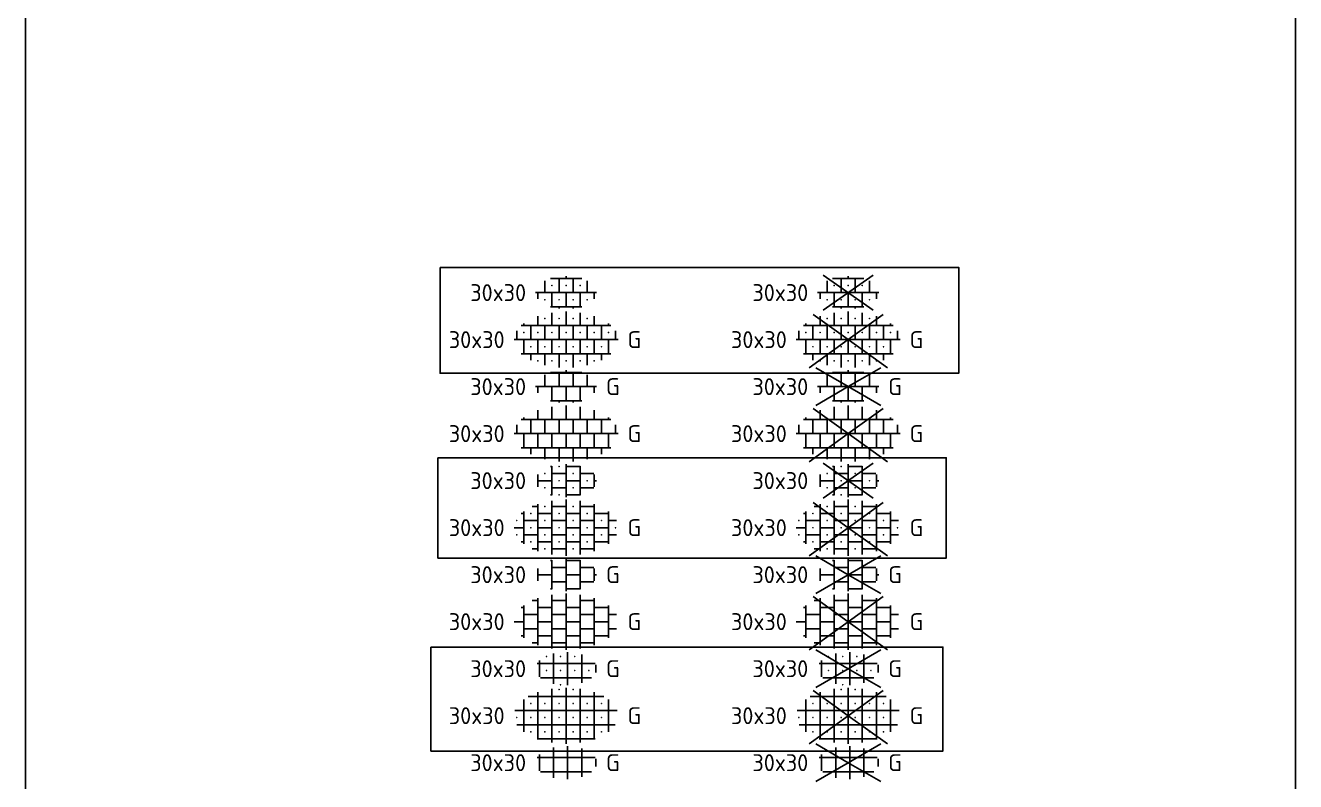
# Model space of a CAD drawing. Header units: metres. Extents: x -77 to 448, y 4806 to 5239.
# Drawn here: x 81.16 to 108.17, y 4987.78 to 5003.87 of the extents above; entities that cross this region are included whole.
import ezdxf
from ezdxf.enums import TextEntityAlignment as Align

# ---------------------------------------------------------------- set-up
doc = ezdxf.new("R2010")
doc.units = ezdxf.units.M
doc.layers.add('V-WE-VH-OPENVERHARDING_STRAATBAKSTEEN-S', color=90, linetype='Continuous', lineweight=25)
doc.styles.add('NLCS-ISO', font='NLCS-ISO.ttf')

# ---------------------------------------------------------------- blocks, each defined once
blk = doc.blocks.new('SVH-TEGEL_300X300_DUN_BLOK_KL-SO')
for p, q in [((-1.33, -1.6), (-1.33, 1.6)), ((0.17, -1.75), (0.17, 1.75)), ((1.67, -1.5), (1.67, 1.5)), ((-3.09, 0.54), (3.09, 0.54)), ((-2.83, -0.86), (-2.83, 0.86)), ((3.17, -0.4), (3.17, 0.4)), ((-2.71, -0.96), (2.71, -0.96))]:
    blk.add_line(p, q)
at = {"style": 'NLCS-ISO'}
blk.add_attdef('FORMAAT', text='', height=1.8, dxfattribs=at).set_placement((-4.25, 0), align=Align.MIDDLE_RIGHT)
blk.add_attdef('KLEUR', text='', height=1.8, dxfattribs=at).set_placement((4.25, 0), align=Align.MIDDLE_LEFT)
at = {"style": 'NLCS-ISO', "flags": 1}
blk.add_attdef('FUNCTIE', text='', height=1.8, dxfattribs=at).set_placement((0, -2.75), align=Align.TOP_CENTER)
blk = doc.blocks.new('SVH-TEGEL_300X300_DUN_BLOK_STIP-SO')
for p, q in [((-1.5, -2.86), (-1.5, 2.86)), ((-0.72, 2.79), (-0.78, 2.79)), ((-0.75, 2.76), (-0.75, 2.81)), ((0, -2.98), (0, 2.98)), ((0.78, 2.79), (0.72, 2.79)), ((0.75, 2.76), (0.75, 2.81)), ((1.5, -2.86), (1.5, 2.86)), ((-4.5, -1.73), (-4.5, 1.73)), ((-4.03, 2.04), (4.03, 2.04)), ((-3, -2.5), (-3, 2.5)), ((3, -2.5), (3, 2.5)), ((4.5, -1.73), (4.5, 1.73)), ((-5.43, 0.54), (5.43, 0.54)), ((-3.72, 1.29), (-3.78, 1.29)), ((-3.75, 1.26), (-3.75, 1.31)), ((-2.22, 1.29), (-2.28, 1.29)), ((-2.25, 1.26), (-2.25, 1.31)), ((-0.72, 1.29), (-0.78, 1.29)), ((-0.75, 1.26), (-0.75, 1.31)), ((0.78, 1.29), (0.72, 1.29)), ((0.75, 1.26), (0.75, 1.31)), ((2.28, 1.29), (2.22, 1.29)), ((2.25, 1.26), (2.25, 1.31)), ((3.78, 1.29), (3.72, 1.29)), ((3.75, 1.26), (3.75, 1.31)), ((-5.22, -0.21), (-5.28, -0.21)), ((-5.25, -0.24), (-5.25, -0.19)), ((-5.23, -0.96), (5.23, -0.96)), ((-3.72, -0.21), (-3.78, -0.21)), ((-3.75, -0.24), (-3.75, -0.19)), ((-2.22, -0.21), (-2.28, -0.21)), ((-2.25, -0.24), (-2.25, -0.19)), ((-0.72, -0.21), (-0.78, -0.21)), ((-0.75, -0.24), (-0.75, -0.19)), ((0.78, -0.21), (0.72, -0.21)), ((0.75, -0.24), (0.75, -0.19)), ((2.28, -0.21), (2.22, -0.21)), ((2.25, -0.24), (2.25, -0.19)), ((3.78, -0.21), (3.72, -0.21)), ((3.75, -0.24), (3.75, -0.19)), ((-3.72, -1.71), (-3.78, -1.71)), ((-3.75, -1.74), (-3.75, -1.69)), ((-3.09, -2.46), (3.09, -2.46)), ((-2.22, -1.71), (-2.28, -1.71)), ((-2.25, -1.74), (-2.25, -1.69)), ((-0.72, -1.71), (-0.78, -1.71)), ((-0.75, -1.74), (-0.75, -1.69)), ((0.78, -1.71), (0.72, -1.71)), ((0.75, -1.74), (0.75, -1.69)), ((2.28, -1.71), (2.22, -1.71)), ((2.25, -1.74), (2.25, -1.69)), ((3.78, -1.71), (3.72, -1.71)), ((3.75, -1.74), (3.75, -1.69))]:
    blk.add_line(p, q)
at = {"style": 'NLCS-ISO'}
blk.add_attdef('FORMAAT', text='', height=1.8, dxfattribs=at).set_placement((-6.53, 0), align=Align.MIDDLE_RIGHT)
blk.add_attdef('KLEUR', text='', height=1.8, dxfattribs=at).set_placement((6.53, 0), align=Align.MIDDLE_LEFT)
at = {"style": 'NLCS-ISO', "flags": 1}
blk.add_attdef('FUNCTIE', text='', height=1.8, dxfattribs=at).set_placement((0, -3.98), align=Align.TOP_CENTER)
blk = doc.blocks.new('SVH-TEGEL_300X300_DUN_BLOK_STIP_KL-SO')
for p, q in [((-1.33, -1.6), (-1.33, 1.6)), ((0.17, -1.75), (0.17, 1.75)), ((1.67, -1.5), (1.67, 1.5)), ((-3.09, 0.54), (3.09, 0.54)), ((-2.83, -0.86), (-2.83, 0.86)), ((-2.06, 1.29), (-2.11, 1.29)), ((-2.08, 1.26), (-2.08, 1.31)), ((-0.56, 1.29), (-0.61, 1.29)), ((-0.58, 1.26), (-0.58, 1.31)), ((0.94, 1.29), (0.89, 1.29)), ((0.92, 1.26), (0.92, 1.31)), ((3.17, -0.4), (3.17, 0.4)), ((-2.71, -0.96), (2.71, -0.96)), ((-2.06, -0.21), (-2.11, -0.21)), ((-2.08, -0.24), (-2.08, -0.19)), ((-0.56, -0.21), (-0.61, -0.21)), ((-0.58, -0.24), (-0.58, -0.19)), ((0.94, -0.21), (0.89, -0.21)), ((0.92, -0.24), (0.92, -0.19)), ((2.44, -0.21), (2.39, -0.21)), ((2.42, -0.24), (2.42, -0.19)), ((-0.56, -1.71), (-0.61, -1.71)), ((-0.58, -1.72), (-0.58, -1.69))]:
    blk.add_line(p, q)
at = {"style": 'NLCS-ISO'}
blk.add_attdef('FORMAAT', text='', height=1.8, dxfattribs=at).set_placement((-4.25, 0), align=Align.MIDDLE_RIGHT)
blk.add_attdef('KLEUR', text='', height=1.8, dxfattribs=at).set_placement((4.25, 0), align=Align.MIDDLE_LEFT)
at = {"style": 'NLCS-ISO', "flags": 1}
blk.add_attdef('FUNCTIE', text='', height=1.8, dxfattribs=at).set_placement((0, -2.75), align=Align.TOP_CENTER)
blk = doc.blocks.new('SVH-TEGEL_300X300_DUN_HALFST-SO')
for p, q in [((-1.5, -2.86), (-1.5, 2.86)), ((0, -2.98), (0, 2.98)), ((1.5, -2.86), (1.5, 2.86)), ((-4.77, 1.5), (-4.5, 1.5)), ((-4.5, -1.73), (-4.5, 1.73)), ((-3.61, 2.25), (-3, 2.25)), ((-3, -2.5), (-3, 2.5)), ((-3, 1.5), (-1.5, 1.5)), ((-1.5, 2.25), (0, 2.25)), ((0, 1.5), (1.5, 1.5)), ((1.5, 2.25), (3, 2.25)), ((3, -2.5), (3, 2.5)), ((3, 1.5), (4.5, 1.5)), ((4.5, -1.73), (4.5, 1.73)), ((-5.53, 0), (-4.5, 0)), ((-4.5, 0.75), (-3, 0.75)), ((-3, 0), (-1.5, 0)), ((-1.5, 0.75), (0, 0.75)), ((0, 0), (1.5, 0)), ((1.5, 0.75), (3, 0.75)), ((3, 0), (4.5, 0)), ((4.5, 0.75), (5.35, 0.75)), ((-4.5, -0.75), (-3, -0.75)), ((-1.5, -0.75), (0, -0.75)), ((1.5, -0.75), (3, -0.75)), ((4.5, -0.75), (5.35, -0.75)), ((-4.77, -1.5), (-4.5, -1.5)), ((-3.61, -2.25), (-3, -2.25)), ((-3, -1.5), (-1.5, -1.5)), ((-1.5, -2.25), (0, -2.25)), ((0, -1.5), (1.5, -1.5)), ((1.5, -2.25), (3, -2.25)), ((3, -1.5), (4.5, -1.5))]:
    blk.add_line(p, q)
at = {"style": 'NLCS-ISO'}
blk.add_attdef('FORMAAT', text='', height=1.8, dxfattribs=at).set_placement((-6.53, 0), align=Align.MIDDLE_RIGHT)
blk.add_attdef('KLEUR', text='', height=1.8, dxfattribs=at).set_placement((6.53, 0), align=Align.MIDDLE_LEFT)
at = {"style": 'NLCS-ISO', "flags": 1}
blk.add_attdef('FUNCTIE', text='', height=1.8, dxfattribs=at).set_placement((0, -3.98), align=Align.TOP_CENTER)
blk = doc.blocks.new('SVH-TEGEL_300X300_DUN_HALFST_KL-SO')
for p, q in [((-1.67, 1.5), (-1.5, 1.5)), ((-1.5, -1.55), (-1.5, 1.55)), ((0, -1.75), (0, 1.75)), ((0, 1.5), (1.5, 1.5)), ((1.5, -1.55), (1.5, 1.55)), ((-3, -0.67), (-3, 0.67)), ((-3, 0), (-1.5, 0)), ((-1.5, 0.75), (0, 0.75)), ((0, 0), (1.5, 0)), ((1.5, 0.75), (2.94, 0.75)), ((3, -0.67), (3, 0.67)), ((3, 0), (3.25, 0)), ((-1.5, -0.75), (0, -0.75)), ((1.5, -0.75), (2.94, -0.75)), ((-1.67, -1.5), (-1.5, -1.5)), ((0, -1.5), (1.5, -1.5))]:
    blk.add_line(p, q)
at = {"style": 'NLCS-ISO'}
blk.add_attdef('FORMAAT', text='', height=1.8, dxfattribs=at).set_placement((-4.25, 0), align=Align.MIDDLE_RIGHT)
blk.add_attdef('KLEUR', text='', height=1.8, dxfattribs=at).set_placement((4.25, 0), align=Align.MIDDLE_LEFT)
at = {"style": 'NLCS-ISO', "flags": 1}
blk.add_attdef('FUNCTIE', text='', height=1.8, dxfattribs=at).set_placement((0, -2.75), align=Align.TOP_CENTER)
blk = doc.blocks.new('SVH-TEGEL_300X300_DUN_HALFST_STIP-SO')
for p, q in [((-1.5, -2.86), (-1.5, 2.86)), ((0, -2.98), (0, 2.98)), ((1.5, -2.86), (1.5, 2.86)), ((-4.77, 1.5), (-4.5, 1.5)), ((-4.5, -1.73), (-4.5, 1.73)), ((-3.72, 1.5), (-3.78, 1.5)), ((-3.75, 1.47), (-3.75, 1.53)), ((-3.61, 2.25), (-3, 2.25)), ((-3, -2.5), (-3, 2.5)), ((-3, 1.5), (-1.5, 1.5)), ((-2.22, 2.25), (-2.28, 2.25)), ((-2.25, 2.22), (-2.25, 2.28)), ((-1.5, 2.25), (0, 2.25)), ((-0.72, 1.5), (-0.78, 1.5)), ((-0.75, 1.47), (-0.75, 1.53)), ((0, 1.5), (1.5, 1.5)), ((0.78, 2.25), (0.72, 2.25)), ((0.75, 2.22), (0.75, 2.28)), ((1.5, 2.25), (3, 2.25)), ((2.28, 1.5), (2.22, 1.5)), ((2.25, 1.47), (2.25, 1.53)), ((3, -2.5), (3, 2.5)), ((3, 1.5), (4.5, 1.5)), ((4.5, -1.73), (4.5, 1.73)), ((-5.53, 0), (-4.5, 0)), ((-5.22, 0.75), (-5.28, 0.75)), ((-5.25, 0.72), (-5.25, 0.78)), ((-4.5, 0.75), (-3, 0.75)), ((-3.75, -0.03), (-3.75, 0.03)), ((-3, 0), (-1.5, 0)), ((-2.22, 0.75), (-2.28, 0.75)), ((-2.25, 0.72), (-2.25, 0.78)), ((-1.5, 0.75), (0, 0.75)), ((-0.75, -0.03), (-0.75, 0.03)), ((0, 0), (1.5, 0)), ((0.78, 0.75), (0.72, 0.75)), ((0.75, 0.72), (0.75, 0.78)), ((1.5, 0.75), (3, 0.75)), ((2.25, -0.03), (2.25, 0.03)), ((3, 0), (4.5, 0)), ((3.78, 0.75), (3.72, 0.75)), ((3.75, 0.72), (3.75, 0.78)), ((4.5, 0.75), (5.35, 0.75)), ((5.25, -0.03), (5.25, 0.03)), ((-5.22, -0.75), (-5.28, -0.75)), ((-5.25, -0.78), (-5.25, -0.72)), ((-4.5, -0.75), (-3, -0.75)), ((-3.72, 0), (-3.78, 0)), ((-2.22, -0.75), (-2.28, -0.75)), ((-2.25, -0.78), (-2.25, -0.72)), ((-1.5, -0.75), (0, -0.75)), ((-0.72, 0), (-0.78, 0)), ((0.78, -0.75), (0.72, -0.75)), ((0.75, -0.78), (0.75, -0.72)), ((1.5, -0.75), (3, -0.75)), ((2.28, 0), (2.22, 0)), ((3.78, -0.75), (3.72, -0.75)), ((3.75, -0.78), (3.75, -0.72)), ((4.5, -0.75), (5.35, -0.75)), ((5.28, 0), (5.22, 0)), ((-4.77, -1.5), (-4.5, -1.5)), ((-3.72, -1.5), (-3.78, -1.5)), ((-3.75, -1.53), (-3.75, -1.47)), ((-3.61, -2.25), (-3, -2.25)), ((-3, -1.5), (-1.5, -1.5)), ((-2.22, -2.25), (-2.28, -2.25)), ((-2.25, -2.28), (-2.25, -2.22)), ((-1.5, -2.25), (0, -2.25)), ((-0.72, -1.5), (-0.78, -1.5)), ((-0.75, -1.53), (-0.75, -1.47)), ((0, -1.5), (1.5, -1.5)), ((0.78, -2.25), (0.72, -2.25)), ((0.75, -2.28), (0.75, -2.22)), ((1.5, -2.25), (3, -2.25)), ((2.28, -1.5), (2.22, -1.5)), ((2.25, -1.53), (2.25, -1.47)), ((3, -1.5), (4.5, -1.5))]:
    blk.add_line(p, q)
at = {"style": 'NLCS-ISO'}
blk.add_attdef('FORMAAT', text='', height=1.8, dxfattribs=at).set_placement((-6.53, 0), align=Align.MIDDLE_RIGHT)
blk.add_attdef('KLEUR', text='', height=1.8, dxfattribs=at).set_placement((6.53, 0), align=Align.MIDDLE_LEFT)
at = {"style": 'NLCS-ISO', "flags": 1}
blk.add_attdef('FUNCTIE', text='', height=1.8, dxfattribs=at).set_placement((0, -3.98), align=Align.TOP_CENTER)
blk = doc.blocks.new('SVH-TEGEL_300X300_DUN_HALFST_STIP_KL-SO')
for p, q in [((-1.67, 1.5), (-1.5, 1.5)), ((-1.5, -1.55), (-1.5, 1.55)), ((-0.72, 1.5), (-0.78, 1.5)), ((-0.75, 1.47), (-0.75, 1.53)), ((0, -1.75), (0, 1.75)), ((0, 1.5), (1.5, 1.5)), ((1.5, -1.55), (1.5, 1.55)), ((-3, -0.67), (-3, 0.67)), ((-3, 0), (-1.5, 0)), ((-2.22, 0.75), (-2.28, 0.75)), ((-2.25, 0.72), (-2.25, 0.78)), ((-1.5, 0.75), (0, 0.75)), ((-0.75, -0.03), (-0.75, 0.03)), ((0, 0), (1.5, 0)), ((0.78, 0.75), (0.72, 0.75)), ((0.75, 0.72), (0.75, 0.78)), ((1.5, 0.75), (2.94, 0.75)), ((2.25, -0.03), (2.25, 0.03)), ((3, -0.67), (3, 0.67)), ((3, 0), (3.25, 0)), ((-2.22, -0.75), (-2.28, -0.75)), ((-2.25, -0.78), (-2.25, -0.72)), ((-1.5, -0.75), (0, -0.75)), ((-0.72, 0), (-0.78, 0)), ((0.78, -0.75), (0.72, -0.75)), ((0.75, -0.78), (0.75, -0.72)), ((1.5, -0.75), (2.94, -0.75)), ((2.28, 0), (2.22, 0)), ((-1.67, -1.5), (-1.5, -1.5)), ((-0.72, -1.5), (-0.78, -1.5)), ((-0.75, -1.53), (-0.75, -1.47)), ((0, -1.5), (1.5, -1.5))]:
    blk.add_line(p, q)
at = {"style": 'NLCS-ISO'}
blk.add_attdef('FORMAAT', text='', height=1.8, dxfattribs=at).set_placement((-4.25, 0), align=Align.MIDDLE_RIGHT)
blk.add_attdef('KLEUR', text='', height=1.8, dxfattribs=at).set_placement((4.25, 0), align=Align.MIDDLE_LEFT)
at = {"style": 'NLCS-ISO', "flags": 1}
blk.add_attdef('FUNCTIE', text='', height=1.8, dxfattribs=at).set_placement((0, -2.75), align=Align.TOP_CENTER)
blk = doc.blocks.new('SVH-TEGEL_300X300_DUN_LINT-SO')
for p, q in [((-1.5, 2.86), (-1.5, 1.5)), ((0, 2.98), (0, 1.5)), ((1.5, 2.86), (1.5, 1.5)), ((-4.77, 1.5), (4.77, 1.5)), ((-4.5, 1.73), (-4.5, 1.5)), ((-3.75, 1.5), (-3.75, 0)), ((-3, 2.5), (-3, 1.5)), ((-2.25, 1.5), (-2.25, 0)), ((-0.75, 1.5), (-0.75, 0)), ((0.75, 1.5), (0.75, 0)), ((2.25, 1.5), (2.25, 0)), ((3, 2.5), (3, 1.5)), ((3.75, 1.5), (3.75, 0)), ((4.5, 1.73), (4.5, 1.5)), ((-5.25, 0.93), (-5.25, 0)), ((0, 0), (0, -1.5)), ((5.25, 0.93), (5.25, 0)), ((-5.53, 0), (5.53, 0)), ((-4.5, 0), (-4.5, -1.5)), ((-3, 0), (-3, -1.5)), ((-1.5, 0), (-1.5, -1.5)), ((1.5, 0), (1.5, -1.5)), ((3, 0), (3, -1.5)), ((4.5, 0), (4.5, -1.5)), ((-4.77, -1.5), (4.77, -1.5)), ((-3.75, -1.5), (-3.75, -2.18)), ((-2.25, -1.5), (-2.25, -2.72)), ((-0.75, -1.5), (-0.75, -2.95)), ((0.75, -1.5), (0.75, -2.95)), ((2.25, -1.5), (2.25, -2.72)), ((3.75, -1.5), (3.75, -2.18))]:
    blk.add_line(p, q)
at = {"style": 'NLCS-ISO'}
blk.add_attdef('FORMAAT', text='', height=1.8, dxfattribs=at).set_placement((-6.53, 0), align=Align.MIDDLE_RIGHT)
blk.add_attdef('KLEUR', text='', height=1.8, dxfattribs=at).set_placement((6.53, 0), align=Align.MIDDLE_LEFT)
at = {"style": 'NLCS-ISO', "flags": 1}
blk.add_attdef('FUNCTIE', text='', height=1.8, dxfattribs=at).set_placement((0, -3.98), align=Align.TOP_CENTER)
blk = doc.blocks.new('SVH-TEGEL_300X300_DUN_LINT_KL-SO')
for p, q in [((-1.67, 1.5), (1.67, 1.5)), ((-1.5, 1.55), (-1.5, 1.5)), ((-0.75, 1.5), (-0.75, 0)), ((0, 1.75), (0, 1.5)), ((0.75, 1.5), (0.75, 0)), ((1.5, 1.55), (1.5, 1.5)), ((-2.25, 1.26), (-2.25, 0)), ((0, 0), (0, -1.5)), ((2.25, 1.26), (2.25, 0)), ((-3.25, 0), (3.25, 0)), ((-3, 0), (-3, -0.67)), ((-1.5, 0), (-1.5, -1.5)), ((1.5, 0), (1.5, -1.5)), ((3, 0), (3, -0.67)), ((-1.67, -1.5), (1.67, -1.5)), ((-0.75, -1.5), (-0.75, -1.7)), ((0.75, -1.5), (0.75, -1.7))]:
    blk.add_line(p, q)
at = {"style": 'NLCS-ISO'}
blk.add_attdef('FORMAAT', text='', height=1.8, dxfattribs=at).set_placement((-4.25, 0), align=Align.MIDDLE_RIGHT)
blk.add_attdef('KLEUR', text='', height=1.8, dxfattribs=at).set_placement((4.25, 0), align=Align.MIDDLE_LEFT)
at = {"style": 'NLCS-ISO', "flags": 1}
blk.add_attdef('FUNCTIE', text='', height=1.8, dxfattribs=at).set_placement((0, -2.75), align=Align.TOP_CENTER)
blk = doc.blocks.new('SVH-TEGEL_300X300_DUN_LINT_STIP-SO')
for p, q in [((-1.5, 2.86), (-1.5, 1.5)), ((0, 2.98), (0, 1.5)), ((1.5, 2.86), (1.5, 1.5)), ((-4.77, 1.5), (4.77, 1.5)), ((-4.5, 1.73), (-4.5, 1.5)), ((-3.75, 1.5), (-3.75, 0)), ((-3, 2.5), (-3, 1.5)), ((-2.22, 2.25), (-2.28, 2.25)), ((-2.25, 2.22), (-2.25, 2.28)), ((-2.25, 1.5), (-2.25, 0)), ((-0.72, 2.25), (-0.78, 2.25)), ((-0.75, 2.22), (-0.75, 2.28)), ((-0.75, 1.5), (-0.75, 0)), ((0.78, 2.25), (0.72, 2.25)), ((0.75, 2.22), (0.75, 2.28)), ((0.75, 1.5), (0.75, 0)), ((2.28, 2.25), (2.22, 2.25)), ((2.25, 2.22), (2.25, 2.28)), ((2.25, 1.5), (2.25, 0)), ((3, 2.5), (3, 1.5)), ((3.75, 1.5), (3.75, 0)), ((4.5, 1.73), (4.5, 1.5)), ((-5.25, 0.93), (-5.25, 0)), ((-4.47, 0.75), (-4.53, 0.75)), ((-4.5, 0.72), (-4.5, 0.78)), ((-2.97, 0.75), (-3.03, 0.75)), ((-3, 0.72), (-3, 0.78)), ((-1.47, 0.75), (-1.53, 0.75)), ((-1.5, 0.72), (-1.5, 0.78)), ((0.03, 0.75), (-0.03, 0.75)), ((0, 0.72), (0, 0.78)), ((0, 0), (0, -1.5)), ((1.53, 0.75), (1.47, 0.75)), ((1.5, 0.72), (1.5, 0.78)), ((3.03, 0.75), (2.97, 0.75)), ((3, 0.72), (3, 0.78)), ((4.53, 0.75), (4.47, 0.75)), ((4.5, 0.72), (4.5, 0.78)), ((5.25, 0.93), (5.25, 0)), ((-5.53, 0), (5.53, 0)), ((-4.5, 0), (-4.5, -1.5)), ((-3.72, -0.75), (-3.78, -0.75)), ((-3.75, -0.78), (-3.75, -0.72)), ((-3, 0), (-3, -1.5)), ((-2.22, -0.75), (-2.28, -0.75)), ((-2.25, -0.78), (-2.25, -0.72)), ((-1.5, 0), (-1.5, -1.5)), ((-0.72, -0.75), (-0.78, -0.75)), ((-0.75, -0.78), (-0.75, -0.72)), ((0.78, -0.75), (0.72, -0.75)), ((0.75, -0.78), (0.75, -0.72)), ((1.5, 0), (1.5, -1.5)), ((2.28, -0.75), (2.22, -0.75)), ((2.25, -0.78), (2.25, -0.72)), ((3, 0), (3, -1.5)), ((3.78, -0.75), (3.72, -0.75)), ((3.75, -0.78), (3.75, -0.72)), ((4.5, 0), (4.5, -1.5)), ((-4.77, -1.5), (4.77, -1.5)), ((-3.75, -1.5), (-3.75, -2.18)), ((-2.97, -2.25), (-3.03, -2.25)), ((-3, -2.28), (-3, -2.22)), ((-2.25, -1.5), (-2.25, -2.72)), ((-1.47, -2.25), (-1.53, -2.25)), ((-1.5, -2.28), (-1.5, -2.22)), ((-0.75, -1.5), (-0.75, -2.95)), ((0.03, -2.25), (-0.03, -2.25)), ((0, -2.28), (0, -2.22)), ((0.75, -1.5), (0.75, -2.95)), ((1.53, -2.25), (1.47, -2.25)), ((1.5, -2.28), (1.5, -2.22)), ((2.25, -1.5), (2.25, -2.72)), ((3.03, -2.25), (2.97, -2.25)), ((3, -2.28), (3, -2.22)), ((3.75, -1.5), (3.75, -2.18))]:
    blk.add_line(p, q)
at = {"style": 'NLCS-ISO'}
blk.add_attdef('FORMAAT', text='', height=1.8, dxfattribs=at).set_placement((-6.53, 0), align=Align.MIDDLE_RIGHT)
blk.add_attdef('KLEUR', text='', height=1.8, dxfattribs=at).set_placement((6.53, 0), align=Align.MIDDLE_LEFT)
at = {"style": 'NLCS-ISO', "flags": 1}
blk.add_attdef('FUNCTIE', text='', height=1.8, dxfattribs=at).set_placement((0, -3.98), align=Align.TOP_CENTER)
blk = doc.blocks.new('SVH-TEGEL_300X300_DUN_LINT_STIP_KL-SO')
for p, q in [((-1.67, 1.5), (1.67, 1.5)), ((-1.5, 1.55), (-1.5, 1.5)), ((-0.75, 1.5), (-0.75, 0)), ((0, 1.75), (0, 1.5)), ((0.75, 1.5), (0.75, 0)), ((1.5, 1.55), (1.5, 1.5)), ((-3.25, 0), (3.25, 0)), ((-2.25, 1.26), (-2.25, 0)), ((-1.47, 0.75), (-1.53, 0.75)), ((-1.5, 0.72), (-1.5, 0.78)), ((0.03, 0.75), (-0.03, 0.75)), ((0, 0.72), (0, 0.78)), ((0, 0), (0, -1.5)), ((1.53, 0.75), (1.47, 0.75)), ((1.5, 0.72), (1.5, 0.78)), ((2.25, 1.26), (2.25, 0)), ((-3, 0), (-3, -0.67)), ((-2.22, -0.75), (-2.28, -0.75)), ((-2.25, -0.78), (-2.25, -0.72)), ((-1.5, 0), (-1.5, -1.5)), ((-0.72, -0.75), (-0.78, -0.75)), ((-0.75, -0.78), (-0.75, -0.72)), ((0.78, -0.75), (0.72, -0.75)), ((0.75, -0.78), (0.75, -0.72)), ((1.5, 0), (1.5, -1.5)), ((2.28, -0.75), (2.22, -0.75)), ((2.25, -0.78), (2.25, -0.72)), ((3, 0), (3, -0.67)), ((-1.67, -1.5), (1.67, -1.5)), ((-0.75, -1.5), (-0.75, -1.7)), ((0.75, -1.5), (0.75, -1.7))]:
    blk.add_line(p, q)
at = {"style": 'NLCS-ISO'}
blk.add_attdef('FORMAAT', text='', height=1.8, dxfattribs=at).set_placement((-4.25, 0), align=Align.MIDDLE_RIGHT)
blk.add_attdef('KLEUR', text='', height=1.8, dxfattribs=at).set_placement((4.25, 0), align=Align.MIDDLE_LEFT)
at = {"style": 'NLCS-ISO', "flags": 1}
blk.add_attdef('FUNCTIE', text='', height=1.8, dxfattribs=at).set_placement((0, -2.75), align=Align.TOP_CENTER)
blk = doc.blocks.new('V-SVH-TEGEL_300X300_DUN_BLOK_KL-SO')
for p, q in [((0, 0), (-3.46, 2)), ((-1.33, -1.6), (-1.33, 1.6)), ((0, 0), (3.46, 2)), ((0.17, -1.75), (0.17, 1.75)), ((1.67, -1.5), (1.67, 1.5)), ((0, 0), (-3.46, -2)), ((-3.09, 0.54), (3.09, 0.54)), ((-2.83, -0.86), (-2.83, 0.86)), ((0, 0), (3.46, -2)), ((3.17, -0.4), (3.17, 0.4)), ((-2.71, -0.96), (2.71, -0.96))]:
    blk.add_line(p, q)
at = {"style": 'NLCS-ISO'}
blk.add_attdef('FORMAAT', text='', height=1.8, dxfattribs=at).set_placement((-4.25, 0), align=Align.MIDDLE_RIGHT)
blk.add_attdef('KLEUR', text='', height=1.8, dxfattribs=at).set_placement((4.25, 0), align=Align.MIDDLE_LEFT)
at = {"style": 'NLCS-ISO', "flags": 1}
blk.add_attdef('FUNCTIE', text='', height=1.8, dxfattribs=at).set_placement((0, -2.75), align=Align.TOP_CENTER)
blk = doc.blocks.new('V-SVH-TEGEL_300X300_DUN_BLOK_STIP-SO')
for p, q in [((-1.5, -2.86), (-1.5, 2.86)), ((-0.72, 2.79), (-0.78, 2.79)), ((-0.75, 2.76), (-0.75, 2.81)), ((0, -2.98), (0, 2.98)), ((0.78, 2.79), (0.72, 2.79)), ((0.75, 2.76), (0.75, 2.81)), ((1.5, -2.86), (1.5, 2.86)), ((-4.5, -1.73), (-4.5, 1.73)), ((-4.03, 2.04), (4.03, 2.04)), ((0, 0), (-3.73, 2.68)), ((-3, -2.5), (-3, 2.5)), ((0, 0), (3.73, 2.68)), ((3, -2.5), (3, 2.5)), ((4.5, -1.73), (4.5, 1.73)), ((-5.43, 0.54), (5.43, 0.54)), ((0, 0), (-4.17, -3)), ((-3.72, 1.29), (-3.78, 1.29)), ((-3.75, 1.26), (-3.75, 1.31)), ((-2.22, 1.29), (-2.28, 1.29)), ((-2.25, 1.26), (-2.25, 1.31)), ((-0.72, 1.29), (-0.78, 1.29)), ((-0.75, 1.26), (-0.75, 1.31)), ((0.78, 1.29), (0.72, 1.29)), ((0.75, 1.26), (0.75, 1.31)), ((2.28, 1.29), (2.22, 1.29)), ((2.25, 1.26), (2.25, 1.31)), ((3.78, 1.29), (3.72, 1.29)), ((3.75, 1.26), (3.75, 1.31)), ((-5.22, -0.21), (-5.28, -0.21)), ((-5.25, -0.24), (-5.25, -0.19)), ((-5.23, -0.96), (5.23, -0.96)), ((-3.72, -0.21), (-3.78, -0.21)), ((-3.75, -0.24), (-3.75, -0.19)), ((-2.22, -0.21), (-2.28, -0.21)), ((-2.25, -0.24), (-2.25, -0.19)), ((-0.72, -0.21), (-0.78, -0.21)), ((-0.75, -0.24), (-0.75, -0.19)), ((0, 0), (4.17, -3)), ((0.78, -0.21), (0.72, -0.21)), ((0.75, -0.24), (0.75, -0.19)), ((2.28, -0.21), (2.22, -0.21)), ((2.25, -0.24), (2.25, -0.19)), ((3.78, -0.21), (3.72, -0.21)), ((3.75, -0.24), (3.75, -0.19)), ((-3.72, -1.71), (-3.78, -1.71)), ((-3.75, -1.74), (-3.75, -1.69)), ((-3.09, -2.46), (3.09, -2.46)), ((-2.22, -1.71), (-2.28, -1.71)), ((-2.25, -1.74), (-2.25, -1.69)), ((-0.72, -1.71), (-0.78, -1.71)), ((-0.75, -1.74), (-0.75, -1.69)), ((0.78, -1.71), (0.72, -1.71)), ((0.75, -1.74), (0.75, -1.69)), ((2.28, -1.71), (2.22, -1.71)), ((2.25, -1.74), (2.25, -1.69)), ((3.78, -1.71), (3.72, -1.71)), ((3.75, -1.74), (3.75, -1.69))]:
    blk.add_line(p, q)
at = {"style": 'NLCS-ISO'}
blk.add_attdef('FORMAAT', text='', height=1.8, dxfattribs=at).set_placement((-6.53, 0), align=Align.MIDDLE_RIGHT)
blk.add_attdef('KLEUR', text='', height=1.8, dxfattribs=at).set_placement((6.53, 0), align=Align.MIDDLE_LEFT)
at = {"style": 'NLCS-ISO', "flags": 1}
blk.add_attdef('FUNCTIE', text='', height=1.8, dxfattribs=at).set_placement((0, -3.98), align=Align.TOP_CENTER)
blk = doc.blocks.new('V-SVH-TEGEL_300X300_DUN_BLOK_STIP_KL-SO')
for p, q in [((0, 0), (-3.46, 2)), ((-1.33, -1.6), (-1.33, 1.6)), ((0, 0), (3.46, 2)), ((0.17, -1.75), (0.17, 1.75)), ((1.67, -1.5), (1.67, 1.5)), ((0, 0), (-3.46, -2)), ((-3.09, 0.54), (3.09, 0.54)), ((-2.83, -0.86), (-2.83, 0.86)), ((-2.06, 1.29), (-2.11, 1.29)), ((-2.08, 1.26), (-2.08, 1.31)), ((-0.56, 1.29), (-0.61, 1.29)), ((-0.58, 1.26), (-0.58, 1.31)), ((0, 0), (3.46, -2)), ((0.94, 1.29), (0.89, 1.29)), ((0.92, 1.26), (0.92, 1.31)), ((3.17, -0.4), (3.17, 0.4)), ((-2.71, -0.96), (2.71, -0.96)), ((-2.06, -0.21), (-2.11, -0.21)), ((-2.08, -0.24), (-2.08, -0.19)), ((-0.56, -0.21), (-0.61, -0.21)), ((-0.58, -0.24), (-0.58, -0.19)), ((0.94, -0.21), (0.89, -0.21)), ((0.92, -0.24), (0.92, -0.19)), ((2.44, -0.21), (2.39, -0.21)), ((2.42, -0.24), (2.42, -0.19)), ((-0.56, -1.71), (-0.61, -1.71)), ((-0.58, -1.72), (-0.58, -1.69))]:
    blk.add_line(p, q)
at = {"style": 'NLCS-ISO'}
blk.add_attdef('FORMAAT', text='', height=1.8, dxfattribs=at).set_placement((-4.25, 0), align=Align.MIDDLE_RIGHT)
blk.add_attdef('KLEUR', text='', height=1.8, dxfattribs=at).set_placement((4.25, 0), align=Align.MIDDLE_LEFT)
at = {"style": 'NLCS-ISO', "flags": 1}
blk.add_attdef('FUNCTIE', text='', height=1.8, dxfattribs=at).set_placement((0, -2.75), align=Align.TOP_CENTER)
blk = doc.blocks.new('V-SVH-TEGEL_300X300_DUN_HALFST-SO')
for p, q in [((-1.5, -2.86), (-1.5, 2.86)), ((0, -2.98), (0, 2.98)), ((1.5, -2.86), (1.5, 2.86)), ((-4.77, 1.5), (-4.5, 1.5)), ((-4.5, -1.73), (-4.5, 1.73)), ((0, 0), (-3.73, 2.68)), ((-3.61, 2.25), (-3, 2.25)), ((-3, -2.5), (-3, 2.5)), ((-3, 1.5), (-1.5, 1.5)), ((-1.5, 2.25), (0, 2.25)), ((0, 0), (3.73, 2.68)), ((0, 1.5), (1.5, 1.5)), ((1.5, 2.25), (3, 2.25)), ((3, -2.5), (3, 2.5)), ((3, 1.5), (4.5, 1.5)), ((4.5, -1.73), (4.5, 1.73)), ((-5.53, 0), (-4.5, 0)), ((-4.5, 0.75), (-3, 0.75)), ((0, 0), (-4.17, -3)), ((-3, 0), (-1.5, 0)), ((-1.5, 0.75), (0, 0.75)), ((0, 0), (1.5, 0)), ((1.5, 0.75), (3, 0.75)), ((3, 0), (4.5, 0)), ((4.5, 0.75), (5.35, 0.75)), ((-4.5, -0.75), (-3, -0.75)), ((-1.5, -0.75), (0, -0.75)), ((0, 0), (4.17, -3)), ((1.5, -0.75), (3, -0.75)), ((4.5, -0.75), (5.35, -0.75)), ((-4.77, -1.5), (-4.5, -1.5)), ((-3.61, -2.25), (-3, -2.25)), ((-3, -1.5), (-1.5, -1.5)), ((-1.5, -2.25), (0, -2.25)), ((0, -1.5), (1.5, -1.5)), ((1.5, -2.25), (3, -2.25)), ((3, -1.5), (4.5, -1.5))]:
    blk.add_line(p, q)
at = {"style": 'NLCS-ISO'}
blk.add_attdef('FORMAAT', text='', height=1.8, dxfattribs=at).set_placement((-6.53, 0), align=Align.MIDDLE_RIGHT)
blk.add_attdef('KLEUR', text='', height=1.8, dxfattribs=at).set_placement((6.53, 0), align=Align.MIDDLE_LEFT)
at = {"style": 'NLCS-ISO', "flags": 1}
blk.add_attdef('FUNCTIE', text='', height=1.8, dxfattribs=at).set_placement((0, -3.98), align=Align.TOP_CENTER)
blk = doc.blocks.new('V-SVH-TEGEL_300X300_DUN_HALFST_KL-SO')
for p, q in [((0, 0), (-3.46, 2)), ((-1.67, 1.5), (-1.5, 1.5)), ((-1.5, -1.55), (-1.5, 1.55)), ((0, 0), (3.46, 2)), ((0, -1.75), (0, 1.75)), ((0, 1.5), (1.5, 1.5)), ((1.5, -1.55), (1.5, 1.55)), ((0, 0), (-3.46, -2)), ((-3, -0.67), (-3, 0.67)), ((-3, 0), (-1.5, 0)), ((-1.5, 0.75), (0, 0.75)), ((0, 0), (1.5, 0)), ((0, 0), (3.46, -2)), ((1.5, 0.75), (2.94, 0.75)), ((3, -0.67), (3, 0.67)), ((3, 0), (3.25, 0)), ((-1.5, -0.75), (0, -0.75)), ((1.5, -0.75), (2.94, -0.75)), ((-1.67, -1.5), (-1.5, -1.5)), ((0, -1.5), (1.5, -1.5))]:
    blk.add_line(p, q)
at = {"style": 'NLCS-ISO'}
blk.add_attdef('FORMAAT', text='', height=1.8, dxfattribs=at).set_placement((-4.25, 0), align=Align.MIDDLE_RIGHT)
blk.add_attdef('KLEUR', text='', height=1.8, dxfattribs=at).set_placement((4.25, 0), align=Align.MIDDLE_LEFT)
at = {"style": 'NLCS-ISO', "flags": 1}
blk.add_attdef('FUNCTIE', text='', height=1.8, dxfattribs=at).set_placement((0, -2.75), align=Align.TOP_CENTER)
blk = doc.blocks.new('V-SVH-TEGEL_300X300_DUN_HALFST_STIP-SO')
for p, q in [((-1.5, -2.86), (-1.5, 2.86)), ((0, -2.98), (0, 2.98)), ((1.5, -2.86), (1.5, 2.86)), ((-4.77, 1.5), (-4.5, 1.5)), ((-4.5, -1.73), (-4.5, 1.73)), ((-3.72, 1.5), (-3.78, 1.5)), ((-3.75, 1.47), (-3.75, 1.53)), ((0, 0), (-3.73, 2.68)), ((-3.61, 2.25), (-3, 2.25)), ((-3, -2.5), (-3, 2.5)), ((-3, 1.5), (-1.5, 1.5)), ((-2.22, 2.25), (-2.28, 2.25)), ((-2.25, 2.22), (-2.25, 2.28)), ((-1.5, 2.25), (0, 2.25)), ((-0.72, 1.5), (-0.78, 1.5)), ((-0.75, 1.47), (-0.75, 1.53)), ((0, 0), (3.73, 2.68)), ((0, 1.5), (1.5, 1.5)), ((0.78, 2.25), (0.72, 2.25)), ((0.75, 2.22), (0.75, 2.28)), ((1.5, 2.25), (3, 2.25)), ((2.28, 1.5), (2.22, 1.5)), ((2.25, 1.47), (2.25, 1.53)), ((3, -2.5), (3, 2.5)), ((3, 1.5), (4.5, 1.5)), ((4.5, -1.73), (4.5, 1.73)), ((-5.53, 0), (-4.5, 0)), ((-5.22, 0.75), (-5.28, 0.75)), ((-5.25, 0.72), (-5.25, 0.78)), ((-4.5, 0.75), (-3, 0.75)), ((0, 0), (-4.17, -3)), ((-3.75, -0.03), (-3.75, 0.03)), ((-3, 0), (-1.5, 0)), ((-2.22, 0.75), (-2.28, 0.75)), ((-2.25, 0.72), (-2.25, 0.78)), ((-1.5, 0.75), (0, 0.75)), ((-0.75, -0.03), (-0.75, 0.03)), ((0, 0), (1.5, 0)), ((0.78, 0.75), (0.72, 0.75)), ((0.75, 0.72), (0.75, 0.78)), ((1.5, 0.75), (3, 0.75)), ((2.25, -0.03), (2.25, 0.03)), ((3, 0), (4.5, 0)), ((3.78, 0.75), (3.72, 0.75)), ((3.75, 0.72), (3.75, 0.78)), ((4.5, 0.75), (5.35, 0.75)), ((5.25, -0.03), (5.25, 0.03)), ((-5.22, -0.75), (-5.28, -0.75)), ((-5.25, -0.78), (-5.25, -0.72)), ((-4.5, -0.75), (-3, -0.75)), ((-3.72, 0), (-3.78, 0)), ((-2.22, -0.75), (-2.28, -0.75)), ((-2.25, -0.78), (-2.25, -0.72)), ((-1.5, -0.75), (0, -0.75)), ((-0.72, 0), (-0.78, 0)), ((0, 0), (4.17, -3)), ((0.78, -0.75), (0.72, -0.75)), ((0.75, -0.78), (0.75, -0.72)), ((1.5, -0.75), (3, -0.75)), ((2.28, 0), (2.22, 0)), ((3.78, -0.75), (3.72, -0.75)), ((3.75, -0.78), (3.75, -0.72)), ((4.5, -0.75), (5.35, -0.75)), ((5.28, 0), (5.22, 0)), ((-4.77, -1.5), (-4.5, -1.5)), ((-3.72, -1.5), (-3.78, -1.5)), ((-3.75, -1.53), (-3.75, -1.47)), ((-3.61, -2.25), (-3, -2.25)), ((-3, -1.5), (-1.5, -1.5)), ((-2.22, -2.25), (-2.28, -2.25)), ((-2.25, -2.28), (-2.25, -2.22)), ((-1.5, -2.25), (0, -2.25)), ((-0.72, -1.5), (-0.78, -1.5)), ((-0.75, -1.53), (-0.75, -1.47)), ((0, -1.5), (1.5, -1.5)), ((0.78, -2.25), (0.72, -2.25)), ((0.75, -2.28), (0.75, -2.22)), ((1.5, -2.25), (3, -2.25)), ((2.28, -1.5), (2.22, -1.5)), ((2.25, -1.53), (2.25, -1.47)), ((3, -1.5), (4.5, -1.5))]:
    blk.add_line(p, q)
at = {"style": 'NLCS-ISO'}
blk.add_attdef('FORMAAT', text='', height=1.8, dxfattribs=at).set_placement((-6.53, 0), align=Align.MIDDLE_RIGHT)
blk.add_attdef('KLEUR', text='', height=1.8, dxfattribs=at).set_placement((6.53, 0), align=Align.MIDDLE_LEFT)
at = {"style": 'NLCS-ISO', "flags": 1}
blk.add_attdef('FUNCTIE', text='', height=1.8, dxfattribs=at).set_placement((0, -3.98), align=Align.TOP_CENTER)
blk = doc.blocks.new('V-SVH-TEGEL_300X300_DUN_HALFST_STIP_KL-SO')
for p, q in [((-2.66, -1.86), (2.66, 1.86)), ((2.66, -1.86), (-2.66, 1.86)), ((-1.67, 1.5), (-1.5, 1.5)), ((-1.5, -1.55), (-1.5, 1.55)), ((-0.72, 1.5), (-0.78, 1.5)), ((-0.75, 1.47), (-0.75, 1.53)), ((0, -1.75), (0, 1.75)), ((0, 1.5), (1.5, 1.5)), ((1.5, -1.55), (1.5, 1.55)), ((-3, -0.67), (-3, 0.67)), ((-3, 0), (-1.5, 0)), ((-2.22, 0.75), (-2.28, 0.75)), ((-2.25, 0.72), (-2.25, 0.78)), ((-1.5, 0.75), (0, 0.75)), ((-0.75, -0.03), (-0.75, 0.03)), ((0, 0), (1.5, 0)), ((0.78, 0.75), (0.72, 0.75)), ((0.75, 0.72), (0.75, 0.78)), ((1.5, 0.75), (2.94, 0.75)), ((2.25, -0.03), (2.25, 0.03)), ((3, -0.67), (3, 0.67)), ((3, 0), (3.25, 0)), ((-2.22, -0.75), (-2.28, -0.75)), ((-2.25, -0.78), (-2.25, -0.72)), ((-1.5, -0.75), (0, -0.75)), ((-0.72, 0), (-0.78, 0)), ((0.78, -0.75), (0.72, -0.75)), ((0.75, -0.78), (0.75, -0.72)), ((1.5, -0.75), (2.94, -0.75)), ((2.28, 0), (2.22, 0)), ((-1.67, -1.5), (-1.5, -1.5)), ((-0.72, -1.5), (-0.78, -1.5)), ((-0.75, -1.53), (-0.75, -1.47)), ((0, -1.5), (1.5, -1.5))]:
    blk.add_line(p, q)
at = {"style": 'NLCS-ISO'}
blk.add_attdef('FORMAAT', text='', height=1.8, dxfattribs=at).set_placement((-4.25, 0), align=Align.MIDDLE_RIGHT)
blk.add_attdef('KLEUR', text='', height=1.8, dxfattribs=at).set_placement((4.25, 0), align=Align.MIDDLE_LEFT)
at = {"style": 'NLCS-ISO', "flags": 1}
blk.add_attdef('FUNCTIE', text='', height=1.8, dxfattribs=at).set_placement((0, -2.75), align=Align.TOP_CENTER)
blk = doc.blocks.new('V-SVH-TEGEL_300X300_DUN_LINT-SO')
for p, q in [((-1.5, 2.86), (-1.5, 1.5)), ((0, 2.98), (0, 1.5)), ((1.5, 2.86), (1.5, 1.5)), ((-4.77, 1.5), (4.77, 1.5)), ((-4.5, 1.73), (-4.5, 1.5)), ((-3.75, 1.5), (-3.75, 0)), ((0, 0), (-3.73, 2.68)), ((-3, 2.5), (-3, 1.5)), ((-2.25, 1.5), (-2.25, 0)), ((-0.75, 1.5), (-0.75, 0)), ((0, 0), (3.73, 2.68)), ((0.75, 1.5), (0.75, 0)), ((2.25, 1.5), (2.25, 0)), ((3, 2.5), (3, 1.5)), ((3.75, 1.5), (3.75, 0)), ((4.5, 1.73), (4.5, 1.5)), ((-5.25, 0.93), (-5.25, 0)), ((0, 0), (-4.17, -3)), ((0, 0), (0, -1.5)), ((5.25, 0.93), (5.25, 0)), ((-5.53, 0), (5.53, 0)), ((-4.5, 0), (-4.5, -1.5)), ((-3, 0), (-3, -1.5)), ((-1.5, 0), (-1.5, -1.5)), ((0, 0), (4.17, -3)), ((1.5, 0), (1.5, -1.5)), ((3, 0), (3, -1.5)), ((4.5, 0), (4.5, -1.5)), ((-4.77, -1.5), (4.77, -1.5)), ((-3.75, -1.5), (-3.75, -2.18)), ((-2.25, -1.5), (-2.25, -2.72)), ((-0.75, -1.5), (-0.75, -2.95)), ((0.75, -1.5), (0.75, -2.95)), ((2.25, -1.5), (2.25, -2.72)), ((3.75, -1.5), (3.75, -2.18))]:
    blk.add_line(p, q)
at = {"style": 'NLCS-ISO'}
blk.add_attdef('FORMAAT', text='', height=1.8, dxfattribs=at).set_placement((-6.53, 0), align=Align.MIDDLE_RIGHT)
blk.add_attdef('KLEUR', text='', height=1.8, dxfattribs=at).set_placement((6.53, 0), align=Align.MIDDLE_LEFT)
at = {"style": 'NLCS-ISO', "flags": 1}
blk.add_attdef('FUNCTIE', text='', height=1.8, dxfattribs=at).set_placement((0, -3.98), align=Align.TOP_CENTER)
blk = doc.blocks.new('V-SVH-TEGEL_300X300_DUN_LINT_KL-SO')
for p, q in [((0, 0), (-3.46, 2)), ((-1.67, 1.5), (1.67, 1.5)), ((-1.5, 1.55), (-1.5, 1.5)), ((-0.75, 1.5), (-0.75, 0)), ((0, 0), (3.46, 2)), ((0, 1.75), (0, 1.5)), ((0.75, 1.5), (0.75, 0)), ((1.5, 1.55), (1.5, 1.5)), ((0, 0), (-3.46, -2)), ((-2.25, 1.26), (-2.25, 0)), ((0, 0), (0, -1.5)), ((0, 0), (3.46, -2)), ((2.25, 1.26), (2.25, 0)), ((-3.25, 0), (3.25, 0)), ((-3, 0), (-3, -0.67)), ((-1.5, 0), (-1.5, -1.5)), ((1.5, 0), (1.5, -1.5)), ((3, 0), (3, -0.67)), ((-1.67, -1.5), (1.67, -1.5)), ((-0.75, -1.5), (-0.75, -1.7)), ((0.75, -1.5), (0.75, -1.7))]:
    blk.add_line(p, q)
at = {"style": 'NLCS-ISO'}
blk.add_attdef('FORMAAT', text='', height=1.8, dxfattribs=at).set_placement((-4.25, 0), align=Align.MIDDLE_RIGHT)
blk.add_attdef('KLEUR', text='', height=1.8, dxfattribs=at).set_placement((4.25, 0), align=Align.MIDDLE_LEFT)
at = {"style": 'NLCS-ISO', "flags": 1}
blk.add_attdef('FUNCTIE', text='', height=1.8, dxfattribs=at).set_placement((0, -2.75), align=Align.TOP_CENTER)
blk = doc.blocks.new('V-SVH-TEGEL_300X300_DUN_LINT_STIP-SO')
for p, q in [((-1.5, 2.86), (-1.5, 1.5)), ((0, 2.98), (0, 1.5)), ((1.5, 2.86), (1.5, 1.5)), ((-4.77, 1.5), (4.77, 1.5)), ((-4.5, 1.73), (-4.5, 1.5)), ((-3.75, 1.5), (-3.75, 0)), ((0, 0), (-3.73, 2.68)), ((-3, 2.5), (-3, 1.5)), ((-2.22, 2.25), (-2.28, 2.25)), ((-2.25, 2.22), (-2.25, 2.28)), ((-2.25, 1.5), (-2.25, 0)), ((-0.72, 2.25), (-0.78, 2.25)), ((-0.75, 2.22), (-0.75, 2.28)), ((-0.75, 1.5), (-0.75, 0)), ((0, 0), (3.73, 2.68)), ((0.78, 2.25), (0.72, 2.25)), ((0.75, 2.22), (0.75, 2.28)), ((0.75, 1.5), (0.75, 0)), ((2.28, 2.25), (2.22, 2.25)), ((2.25, 2.22), (2.25, 2.28)), ((2.25, 1.5), (2.25, 0)), ((3, 2.5), (3, 1.5)), ((3.75, 1.5), (3.75, 0)), ((4.5, 1.73), (4.5, 1.5)), ((-5.25, 0.93), (-5.25, 0)), ((-4.47, 0.75), (-4.53, 0.75)), ((-4.5, 0.72), (-4.5, 0.78)), ((0, 0), (-4.17, -3)), ((-2.97, 0.75), (-3.03, 0.75)), ((-3, 0.72), (-3, 0.78)), ((-1.47, 0.75), (-1.53, 0.75)), ((-1.5, 0.72), (-1.5, 0.78)), ((0.03, 0.75), (-0.03, 0.75)), ((0, 0.72), (0, 0.78)), ((0, 0), (0, -1.5)), ((1.53, 0.75), (1.47, 0.75)), ((1.5, 0.72), (1.5, 0.78)), ((3.03, 0.75), (2.97, 0.75)), ((3, 0.72), (3, 0.78)), ((4.53, 0.75), (4.47, 0.75)), ((4.5, 0.72), (4.5, 0.78)), ((5.25, 0.93), (5.25, 0)), ((-5.53, 0), (5.53, 0)), ((-4.5, 0), (-4.5, -1.5)), ((-3.72, -0.75), (-3.78, -0.75)), ((-3.75, -0.78), (-3.75, -0.72)), ((-3, 0), (-3, -1.5)), ((-2.22, -0.75), (-2.28, -0.75)), ((-2.25, -0.78), (-2.25, -0.72)), ((-1.5, 0), (-1.5, -1.5)), ((-0.72, -0.75), (-0.78, -0.75)), ((-0.75, -0.78), (-0.75, -0.72)), ((0, 0), (4.17, -3)), ((0.78, -0.75), (0.72, -0.75)), ((0.75, -0.78), (0.75, -0.72)), ((1.5, 0), (1.5, -1.5)), ((2.28, -0.75), (2.22, -0.75)), ((2.25, -0.78), (2.25, -0.72)), ((3, 0), (3, -1.5)), ((3.78, -0.75), (3.72, -0.75)), ((3.75, -0.78), (3.75, -0.72)), ((4.5, 0), (4.5, -1.5)), ((-4.77, -1.5), (4.77, -1.5)), ((-3.75, -1.5), (-3.75, -2.18)), ((-2.97, -2.25), (-3.03, -2.25)), ((-3, -2.28), (-3, -2.22)), ((-2.25, -1.5), (-2.25, -2.72)), ((-1.47, -2.25), (-1.53, -2.25)), ((-1.5, -2.28), (-1.5, -2.22)), ((-0.75, -1.5), (-0.75, -2.95)), ((0.03, -2.25), (-0.03, -2.25)), ((0, -2.28), (0, -2.22)), ((0.75, -1.5), (0.75, -2.95)), ((1.53, -2.25), (1.47, -2.25)), ((1.5, -2.28), (1.5, -2.22)), ((2.25, -1.5), (2.25, -2.72)), ((3.03, -2.25), (2.97, -2.25)), ((3, -2.28), (3, -2.22)), ((3.75, -1.5), (3.75, -2.18))]:
    blk.add_line(p, q)
at = {"style": 'NLCS-ISO'}
blk.add_attdef('FORMAAT', text='', height=1.8, dxfattribs=at).set_placement((-6.53, 0), align=Align.MIDDLE_RIGHT)
blk.add_attdef('KLEUR', text='', height=1.8, dxfattribs=at).set_placement((6.53, 0), align=Align.MIDDLE_LEFT)
at = {"style": 'NLCS-ISO', "flags": 1}
blk.add_attdef('FUNCTIE', text='', height=1.8, dxfattribs=at).set_placement((0, -3.98), align=Align.TOP_CENTER)
blk = doc.blocks.new('V-SVH-TEGEL_300X300_DUN_LINT_STIP_KL-SO')
for p, q in [((-2.66, -1.86), (2.66, 1.86)), ((2.66, -1.86), (-2.66, 1.86)), ((-1.67, 1.5), (1.67, 1.5)), ((-1.5, 1.55), (-1.5, 1.5)), ((-0.75, 1.5), (-0.75, 0)), ((0, 1.75), (0, 1.5)), ((0.75, 1.5), (0.75, 0)), ((1.5, 1.55), (1.5, 1.5)), ((-3.25, 0), (3.25, 0)), ((-2.25, 1.26), (-2.25, 0)), ((-1.47, 0.75), (-1.53, 0.75)), ((-1.5, 0.72), (-1.5, 0.78)), ((0.03, 0.75), (-0.03, 0.75)), ((0, 0.72), (0, 0.78)), ((0, 0), (0, -1.5)), ((1.53, 0.75), (1.47, 0.75)), ((1.5, 0.72), (1.5, 0.78)), ((2.25, 1.26), (2.25, 0)), ((-3, 0), (-3, -0.67)), ((-2.22, -0.75), (-2.28, -0.75)), ((-2.25, -0.78), (-2.25, -0.72)), ((-1.5, 0), (-1.5, -1.5)), ((-0.72, -0.75), (-0.78, -0.75)), ((-0.75, -0.78), (-0.75, -0.72)), ((0.78, -0.75), (0.72, -0.75)), ((0.75, -0.78), (0.75, -0.72)), ((1.5, 0), (1.5, -1.5)), ((2.28, -0.75), (2.22, -0.75)), ((2.25, -0.78), (2.25, -0.72)), ((3, 0), (3, -0.67)), ((-1.67, -1.5), (1.67, -1.5)), ((-0.75, -1.5), (-0.75, -1.7)), ((0.75, -1.5), (0.75, -1.7))]:
    blk.add_line(p, q)
at = {"style": 'NLCS-ISO'}
blk.add_attdef('FORMAAT', text='', height=1.8, dxfattribs=at).set_placement((-4.25, 0), align=Align.MIDDLE_RIGHT)
blk.add_attdef('KLEUR', text='', height=1.8, dxfattribs=at).set_placement((4.25, 0), align=Align.MIDDLE_LEFT)
at = {"style": 'NLCS-ISO', "flags": 1}
blk.add_attdef('FUNCTIE', text='', height=1.8, dxfattribs=at).set_placement((0, -2.75), align=Align.TOP_CENTER)

msp = doc.modelspace()

# ---------------------------------------------------------------- linework, layer by layer
msp.add_lwpolyline([(81.157, 5092.542), (108.167, 5092.542), (108.167, 4812.674), (81.157, 4812.674)], close=True)
at = {"color": 2}
for points in [[(89.976, 4998.716), (101.005, 4998.716), (101.005, 4996.467), (89.976, 4996.467)], [(89.929, 4994.666), (100.738, 4994.666), (100.738, 4992.533), (89.929, 4992.533)], [(89.779, 4990.64), (100.669, 4990.64), (100.669, 4988.427), (89.779, 4988.427)]]:
    msp.add_lwpolyline(points, close=True, dxfattribs=at)

# ---------------------------------------------------------------- block references
at = {"layer": 'V-WE-VH-OPENVERHARDING_STRAATBAKSTEEN-S', "xscale": 0.2, "yscale": 0.2, "zscale": 0.2}
for name, p, values in [('V-SVH-TEGEL_300X300_DUN_LINT_STIP_KL-SO', (98.654, 4998.18), {'FORMAAT': '30x30'}), ('SVH-TEGEL_300X300_DUN_LINT_STIP_KL-SO', (92.654, 4998.18), {'FORMAAT': '30x30'}), ('SVH-TEGEL_300X300_DUN_LINT_STIP-SO', (92.654, 4997.18), {'FORMAAT': '30x30', 'KLEUR': 'G'}), ('V-SVH-TEGEL_300X300_DUN_LINT_STIP-SO', (98.654, 4997.18), {'FORMAAT': '30x30', 'KLEUR': 'G'}), ('SVH-TEGEL_300X300_DUN_LINT_KL-SO', (92.654, 4996.18), {'FORMAAT': '30x30', 'KLEUR': 'G'}), ('V-SVH-TEGEL_300X300_DUN_LINT_KL-SO', (98.654, 4996.18), {'FORMAAT': '30x30', 'KLEUR': 'G'}), ('SVH-TEGEL_300X300_DUN_LINT-SO', (92.654, 4995.18), {'FORMAAT': '30x30', 'KLEUR': 'G'}), ('V-SVH-TEGEL_300X300_DUN_LINT-SO', (98.654, 4995.18), {'FORMAAT': '30x30', 'KLEUR': 'G'}), ('SVH-TEGEL_300X300_DUN_HALFST_STIP_KL-SO', (92.654, 4994.18), {'FORMAAT': '30x30'}), ('V-SVH-TEGEL_300X300_DUN_HALFST_STIP_KL-SO', (98.654, 4994.18), {'FORMAAT': '30x30'}), ('SVH-TEGEL_300X300_DUN_HALFST_STIP-SO', (92.654, 4993.18), {'FORMAAT': '30x30', 'KLEUR': 'G'}), ('V-SVH-TEGEL_300X300_DUN_HALFST_STIP-SO', (98.654, 4993.18), {'FORMAAT': '30x30', 'KLEUR': 'G'}), ('SVH-TEGEL_300X300_DUN_HALFST_KL-SO', (92.654, 4992.18), {'FORMAAT': '30x30', 'KLEUR': 'G'}), ('V-SVH-TEGEL_300X300_DUN_HALFST_KL-SO', (98.654, 4992.18), {'FORMAAT': '30x30', 'KLEUR': 'G'}), ('SVH-TEGEL_300X300_DUN_HALFST-SO', (92.654, 4991.18), {'FORMAAT': '30x30', 'KLEUR': 'G'}), ('V-SVH-TEGEL_300X300_DUN_HALFST-SO', (98.654, 4991.18), {'FORMAAT': '30x30', 'KLEUR': 'G'}), ('SVH-TEGEL_300X300_DUN_BLOK_STIP_KL-SO', (92.654, 4990.18), {'FORMAAT': '30x30', 'KLEUR': 'G'}), ('V-SVH-TEGEL_300X300_DUN_BLOK_STIP_KL-SO', (98.654, 4990.18), {'FORMAAT': '30x30', 'KLEUR': 'G'}), ('SVH-TEGEL_300X300_DUN_BLOK_STIP-SO', (92.654, 4989.18), {'FORMAAT': '30x30', 'KLEUR': 'G'}), ('V-SVH-TEGEL_300X300_DUN_BLOK_STIP-SO', (98.654, 4989.18), {'FORMAAT': '30x30', 'KLEUR': 'G'}), ('V-SVH-TEGEL_300X300_DUN_BLOK_KL-SO', (98.654, 4988.18), {'FORMAAT': '30x30', 'KLEUR': 'G'}), ('SVH-TEGEL_300X300_DUN_BLOK_KL-SO', (92.654, 4988.18), {'FORMAAT': '30x30', 'KLEUR': 'G'})]:
    msp.add_blockref(name, p, dxfattribs=at).add_auto_attribs(values)

doc.saveas('drawing.dxf')
